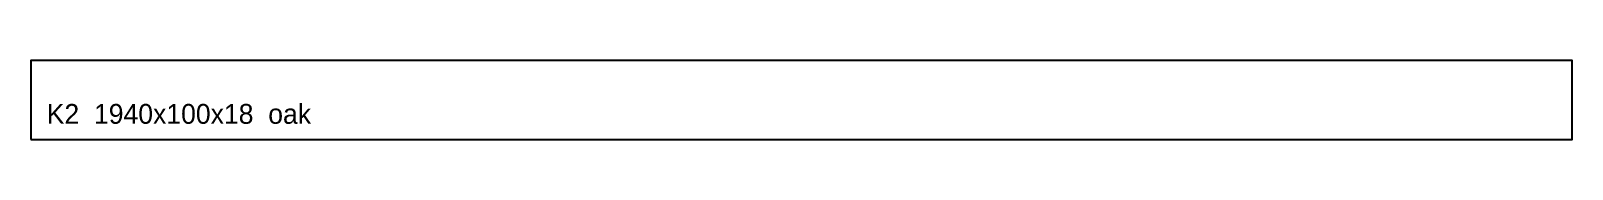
# Model space of a CAD drawing. Header units: millimetres. Extents: x 0 to 1940, y 0 to 100.
import ezdxf

# ---------------------------------------------------------------- set-up
doc = ezdxf.new("R2010")
doc.units = ezdxf.units.MM
doc.layers.add('CUT', color=1, linetype='Continuous')
doc.layers.add('TEXT', color=7, linetype='Continuous')

msp = doc.modelspace()

# ---------------------------------------------------------------- linework, layer by layer
at = {"layer": 'CUT'}
msp.add_lwpolyline([(0, 0), (1940, 0), (1940, 100), (0, 100)], close=True, dxfattribs=at)

# ---------------------------------------------------------------- texts
at = {"layer": 'TEXT'}
msp.add_text('K2  1940x100x18  oak', height=25, dxfattribs=at).set_placement((20, 20))

doc.saveas('drawing.dxf')
